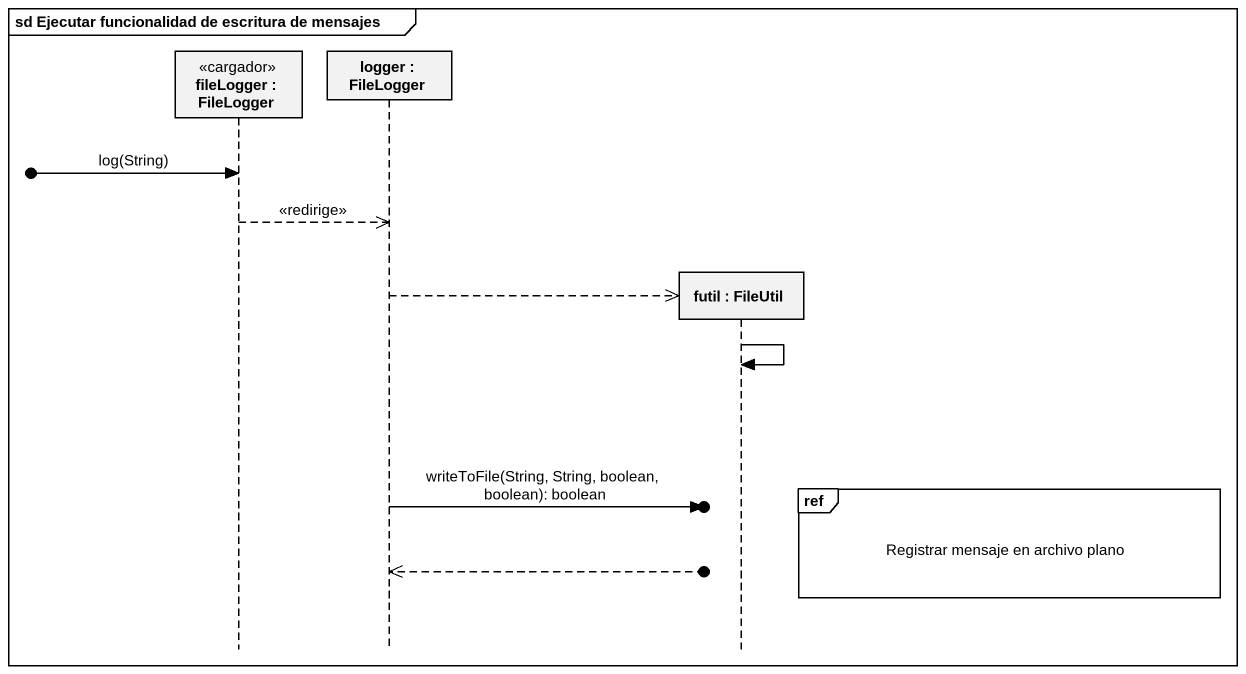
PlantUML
@startuml
mainframe sd Ejecutar funcionalidad de escritura de mensajes
hide footbox
participant "fileLogger : FileLogger" as fileLogger <<cargador>>
participant "logger : FileLogger" as logger
participant "futil : FileUtil" as futil

[o-> fileLogger : log(String)
fileLogger -->> logger : <<redirige>>
logger -->> futil **
futil -> futil
ref over futil : Registrar mensaje en archivo plano
logger ->o] : writeToFile(String, String, boolean, boolean): boolean
logger <<--o]
@enduml
